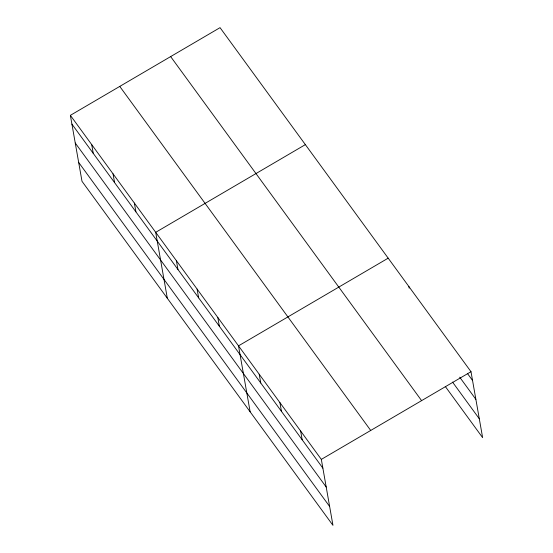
<?xml version="1.0" encoding="UTF-8"?>
<svg xmlns="http://www.w3.org/2000/svg" width="553" height="553" viewBox="0 0 553 553"><rect width="100%" height="100%" fill="white"/><g stroke="black" fill="none" stroke-linecap="round" stroke-linejoin="round"><path stroke-width="0.83" d="M70.369 115.342L321.328 459.391L332.961 525.35L82.003 181.308L70.369 115.342L220.039 27.65L470.997 371.692L482.631 437.658L445.262 386.423M305.367 144.623L155.697 232.322L167.324 298.281M388.185 258.161L238.509 345.853L250.143 411.812M321.328 459.391L470.997 371.692M467.492 373.545L472.545 380.464M459.716 377.187L475.87 399.342M452.541 382.088L479.299 418.78M170.649 56.593L421.607 400.635M119.759 86.406L370.717 430.448M71.918 124.121L322.876 468.163M75.243 142.992L326.201 487.034M78.671 162.43L329.629 506.479M408.888 286.544L409.172 288.141M300.625 431.008L302.173 439.78M279.922 402.625L281.463 411.397M259.219 374.236L260.76 383.015M217.806 317.47L219.354 326.242M197.103 289.088L198.651 297.86M176.4 260.705L177.948 269.477M134.365 203.075L135.914 211.847M113.033 173.836L114.582 182.608M91.701 144.589L93.25 153.361"/></g></svg>
